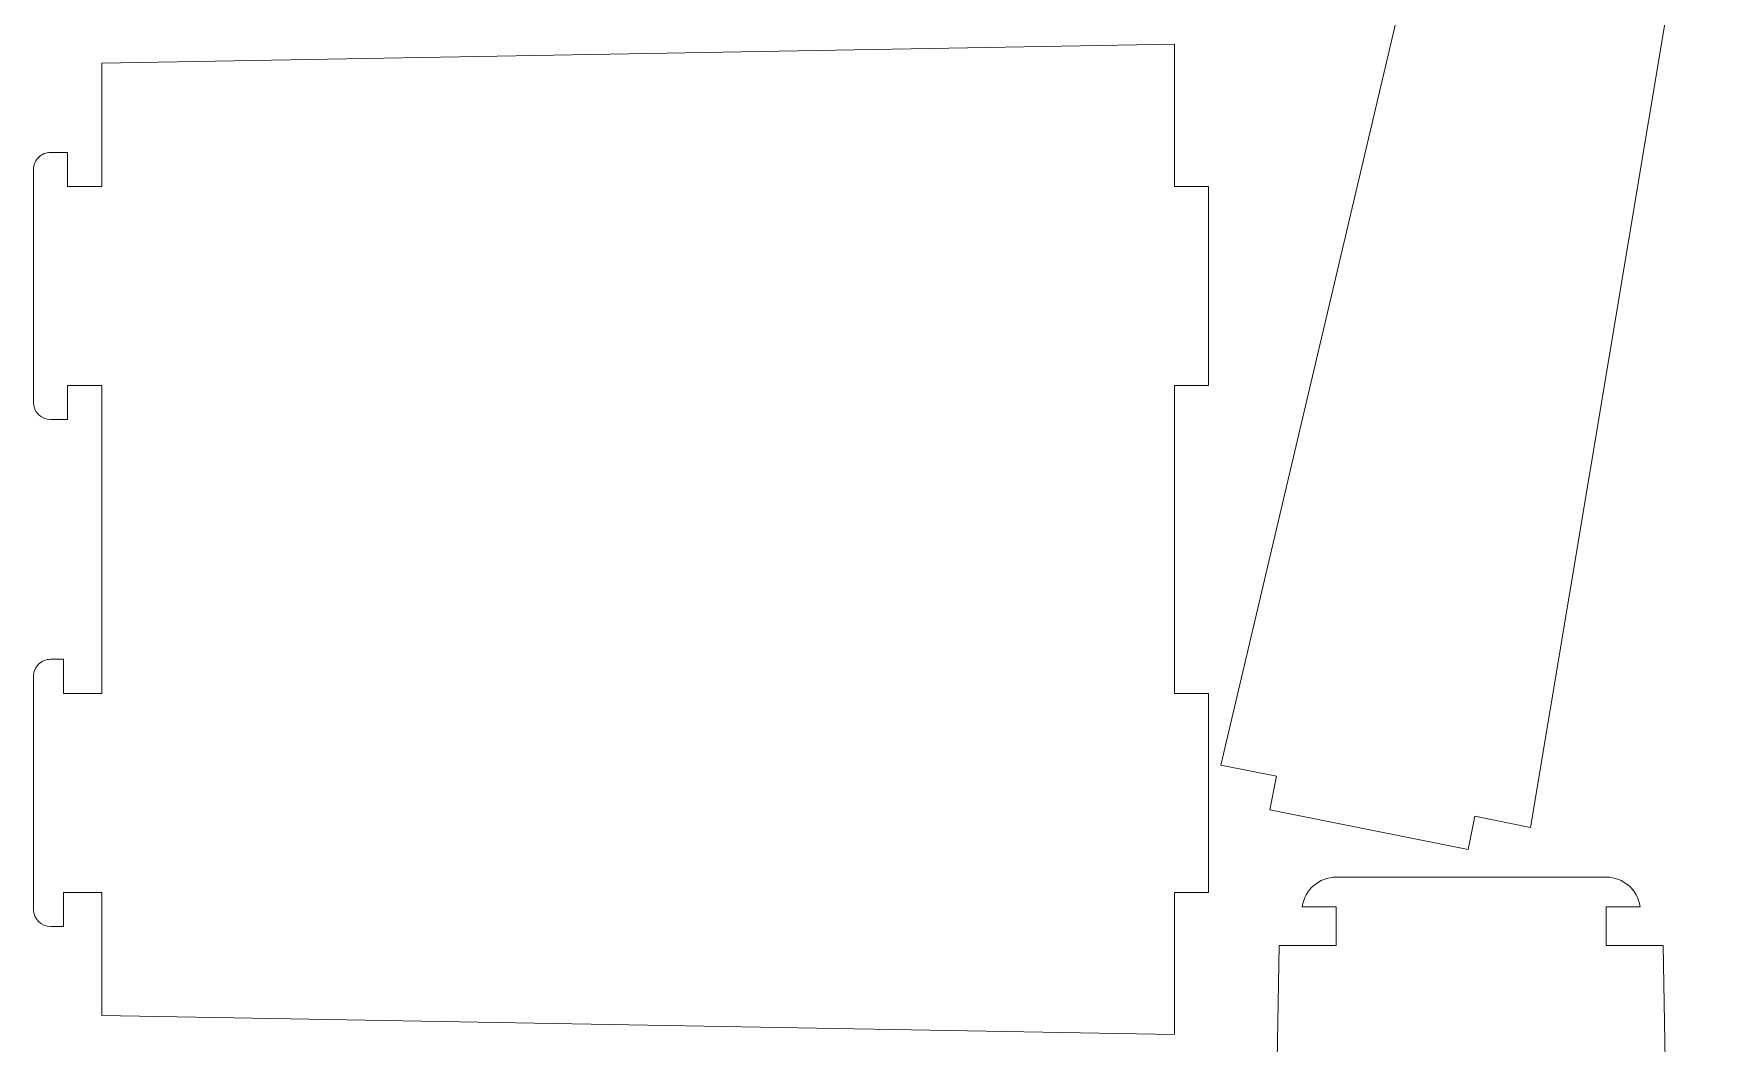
# Model space of a CAD drawing. Header units: centimetres. Extents: x -35.4 to 35.4, y -198.6 to -127.9.
# Drawn here: x 5.9 to 35.35, y -180.83 to -163.07 of the extents above; entities that cross this region are included whole.
import ezdxf

# ---------------------------------------------------------------- set-up
doc = ezdxf.new("R2010")
doc.units = ezdxf.units.CM
doc.header["$MEASUREMENT"] = 0
doc.layers.add('Camada 1', color=7, linetype='Continuous')

msp = doc.modelspace()

# ---------------------------------------------------------------- linework, layer by layer
at = {"layer": 'Camada 1', "color": 250, "lineweight": 20}
for points, knots in [([(26.78806, -175.93566), (26.78806, -175.93566), (31.12272, -157.54688), (31.12272, -157.54688), (31.12272, -157.54688), (31.12272, -157.54688), (32.10307, -157.74412), (32.10307, -157.74412), (32.10307, -157.74412), (32.10307, -157.74412), (32.23522, -157.08728), (32.23522, -157.08728), (32.23522, -157.08728), (32.23522, -157.08728), (31.64701, -156.96894), (31.64701, -156.96894), (31.64701, -156.96894), (31.64701, -156.96894), (31.69237, -156.74346), (31.69237, -156.74346), (31.69237, -156.74346), (31.70807, -156.66546), (31.75411, -156.59688), (31.82035, -156.55283), (31.82035, -156.55283), (31.88661, -156.50877), (31.96765, -156.49284), (32.04566, -156.50853), (32.04566, -156.50853), (32.04566, -156.50853), (34.90496, -157.0838), (34.90496, -157.0838), (34.90496, -157.0838), (34.98296, -157.09949), (35.05154, -157.14553), (35.09559, -157.21178), (35.09559, -157.21178), (35.13965, -157.27804), (35.15559, -157.35908), (35.13989, -157.43708), (35.13989, -157.43708), (35.13989, -157.43708), (35.09453, -157.66255), (35.09453, -157.66255), (35.09453, -157.66255), (35.09453, -157.66255), (34.50632, -157.54421), (34.50632, -157.54421), (34.50632, -157.54421), (34.50632, -157.54421), (34.37416, -158.20105), (34.37416, -158.20105), (34.37416, -158.20105), (34.37416, -158.20105), (35.35451, -158.39828), (35.35451, -158.39828), (35.35451, -158.39828), (35.35451, -158.39828), (32.24042, -177.03263), (32.24042, -177.03263), (32.24042, -177.03263), (32.24042, -177.03263), (31.26008, -176.8354), (31.26008, -176.8354), (31.26008, -176.8354), (31.26008, -176.8354), (31.14173, -177.4236), (31.14173, -177.4236), (31.14173, -177.4236), (31.14173, -177.4236), (27.65006, -176.72112), (27.65006, -176.72112), (27.65006, -176.72112), (27.65006, -176.72112), (27.76841, -176.1329), (27.76841, -176.1329), (27.76841, -176.1329), (27.76841, -176.1329), (26.78806, -175.93566), (26.78806, -175.93566)], [0, 0, 0, 0, 0.04761905, 0.04761905, 0.04761905, 0.04761905, 0.0952381, 0.0952381, 0.0952381, 0.0952381, 0.14285714, 0.14285714, 0.14285714, 0.14285714, 0.19047619, 0.19047619, 0.19047619, 0.19047619, 0.23809524, 0.23809524, 0.23809524, 0.23809524, 0.28571429, 0.28571429, 0.28571429, 0.28571429, 0.33333333, 0.33333333, 0.33333333, 0.33333333, 0.38095238, 0.38095238, 0.38095238, 0.38095238, 0.42857143, 0.42857143, 0.42857143, 0.42857143, 0.47619048, 0.47619048, 0.47619048, 0.47619048, 0.52380952, 0.52380952, 0.52380952, 0.52380952, 0.57142857, 0.57142857, 0.57142857, 0.57142857, 0.61904762, 0.61904762, 0.61904762, 0.61904762, 0.66666667, 0.66666667, 0.66666667, 0.66666667, 0.71428571, 0.71428571, 0.71428571, 0.71428571, 0.76190476, 0.76190476, 0.76190476, 0.76190476, 0.80952381, 0.80952381, 0.80952381, 0.80952381, 0.85714286, 0.85714286, 0.85714286, 0.85714286, 0.9047619, 0.9047619, 0.9047619, 0.9047619, 1, 1, 1, 1]), ([(7.09707, -165.75864), (7.09707, -165.75864), (6.49707, -165.75864), (6.49707, -165.75864), (6.49707, -165.75864), (6.49707, -165.75864), (6.49707, -165.15864), (6.49707, -165.15864), (6.49707, -165.15864), (6.49707, -165.15864), (6.19707, -165.15864), (6.19707, -165.15864), (6.19707, -165.15864), (6.11751, -165.15864), (6.0412, -165.19025), (5.98494, -165.24651), (5.98494, -165.24651), (5.92868, -165.30277), (5.89707, -165.37908), (5.89707, -165.45864), (5.89707, -165.45864), (5.89707, -165.45864), (5.89707, -169.55864), (5.89707, -169.55864), (5.89707, -169.55864), (5.89707, -169.72433), (6.03139, -169.85864), (6.19707, -169.85864), (6.19707, -169.85864), (6.19707, -169.85864), (6.49707, -169.85864), (6.49707, -169.85864), (6.49707, -169.85864), (6.49707, -169.85864), (6.49707, -169.25864), (6.49707, -169.25864), (6.49707, -169.25864), (6.49707, -169.25864), (7.09707, -169.25864), (7.09707, -169.25864), (7.09707, -169.25864), (7.09707, -169.25864), (7.09707, -174.67506), (7.09707, -174.67506), (7.09707, -174.67506), (7.09707, -174.67506), (6.42707, -174.67506), (6.42707, -174.67506), (6.42707, -174.67506), (6.42707, -174.67506), (6.42707, -174.07506), (6.42707, -174.07506), (6.42707, -174.07506), (6.42707, -174.07506), (6.19707, -174.07506), (6.19707, -174.07506), (6.19707, -174.07506), (6.11751, -174.07506), (6.0412, -174.10666), (5.98494, -174.16292), (5.98494, -174.16292), (5.92868, -174.21918), (5.89707, -174.29549), (5.89707, -174.37506), (5.89707, -174.37506), (5.89707, -174.37506), (5.89707, -178.47506), (5.89707, -178.47506), (5.89707, -178.47506), (5.89707, -178.64074), (6.03139, -178.77505), (6.19707, -178.77506), (6.19707, -178.77506), (6.19707, -178.77506), (6.42707, -178.77506), (6.42707, -178.77506), (6.42707, -178.77506), (6.42707, -178.77506), (6.42707, -178.17506), (6.42707, -178.17506), (6.42707, -178.17506), (6.42707, -178.17506), (7.09707, -178.17506), (7.09707, -178.17506), (7.09707, -178.17506), (7.09707, -178.17506), (7.09708, -180.34333), (7.09708, -180.34333), (7.09708, -180.34333), (7.09708, -180.34333), (25.97366, -180.67506), (25.97366, -180.67506), (25.97366, -180.67506), (25.97366, -180.67506), (25.97365, -178.17506), (25.97365, -178.17506), (25.97365, -178.17506), (25.97365, -178.17506), (26.57365, -178.17506), (26.57365, -178.17506), (26.57365, -178.17506), (26.57365, -178.17506), (26.57365, -174.67506), (26.57365, -174.67506), (26.57365, -174.67506), (26.57365, -174.67506), (25.97365, -174.67506), (25.97365, -174.67506), (25.97365, -174.67506), (25.97365, -174.67506), (25.97365, -169.25864), (25.97365, -169.25864), (25.97365, -169.25864), (25.97365, -169.25864), (26.57365, -169.25864), (26.57365, -169.25864), (26.57365, -169.25864), (26.57365, -169.25864), (26.57365, -165.75864), (26.57365, -165.75864), (26.57365, -165.75864), (26.57365, -165.75864), (25.97365, -165.75864), (25.97365, -165.75864), (25.97365, -165.75864), (25.97365, -165.75864), (25.97365, -163.25864), (25.97365, -163.25864), (25.97365, -163.25864), (25.97365, -163.25864), (7.09707, -163.59037), (7.09707, -163.59037), (7.09707, -163.59037), (7.09707, -163.59037), (7.09707, -165.75864), (7.09707, -165.75864)], [0, 0, 0, 0, 0.02857143, 0.02857143, 0.02857143, 0.02857143, 0.05714286, 0.05714286, 0.05714286, 0.05714286, 0.08571429, 0.08571429, 0.08571429, 0.08571429, 0.11428571, 0.11428571, 0.11428571, 0.11428571, 0.14285714, 0.14285714, 0.14285714, 0.14285714, 0.17142857, 0.17142857, 0.17142857, 0.17142857, 0.2, 0.2, 0.2, 0.2, 0.22857143, 0.22857143, 0.22857143, 0.22857143, 0.25714286, 0.25714286, 0.25714286, 0.25714286, 0.28571429, 0.28571429, 0.28571429, 0.28571429, 0.31428571, 0.31428571, 0.31428571, 0.31428571, 0.34285714, 0.34285714, 0.34285714, 0.34285714, 0.37142857, 0.37142857, 0.37142857, 0.37142857, 0.4, 0.4, 0.4, 0.4, 0.42857143, 0.42857143, 0.42857143, 0.42857143, 0.45714286, 0.45714286, 0.45714286, 0.45714286, 0.48571429, 0.48571429, 0.48571429, 0.48571429, 0.51428571, 0.51428571, 0.51428571, 0.51428571, 0.54285714, 0.54285714, 0.54285714, 0.54285714, 0.57142857, 0.57142857, 0.57142857, 0.57142857, 0.6, 0.6, 0.6, 0.6, 0.62857143, 0.62857143, 0.62857143, 0.62857143, 0.65714286, 0.65714286, 0.65714286, 0.65714286, 0.68571429, 0.68571429, 0.68571429, 0.68571429, 0.71428571, 0.71428571, 0.71428571, 0.71428571, 0.74285714, 0.74285714, 0.74285714, 0.74285714, 0.77142857, 0.77142857, 0.77142857, 0.77142857, 0.8, 0.8, 0.8, 0.8, 0.82857143, 0.82857143, 0.82857143, 0.82857143, 0.85714286, 0.85714286, 0.85714286, 0.85714286, 0.88571429, 0.88571429, 0.88571429, 0.88571429, 0.91428571, 0.91428571, 0.91428571, 0.91428571, 0.94285714, 0.94285714, 0.94285714, 0.94285714, 1, 1, 1, 1]), ([(34.90378, -197.97928), (34.90378, -197.97928), (34.57212, -179.10677), (34.57212, -179.10677), (34.57212, -179.10677), (34.57212, -179.10677), (33.57212, -179.10677), (33.57212, -179.10677), (33.57212, -179.10677), (33.57212, -179.10677), (33.57212, -178.42677), (33.57212, -178.42677), (33.57212, -178.42677), (33.57212, -178.42677), (34.16676, -178.42677), (34.16676, -178.42677), (34.16676, -178.42677), (34.1267, -178.129), (33.87257, -177.90678), (33.57212, -177.90678), (33.57212, -177.90678), (33.57212, -177.90678), (28.81918, -177.90678), (28.81918, -177.90678), (28.81918, -177.90678), (28.51873, -177.90678), (28.2646, -178.129), (28.22454, -178.42677), (28.22454, -178.42677), (28.22454, -178.42677), (28.81918, -178.42677), (28.81918, -178.42677), (28.81918, -178.42677), (28.81918, -178.42677), (28.81918, -179.10677), (28.81918, -179.10677), (28.81918, -179.10677), (28.81918, -179.10677), (27.81919, -179.10677), (27.81919, -179.10677), (27.81919, -179.10677), (27.81919, -179.10677), (27.48753, -197.97928), (27.48753, -197.97928), (27.48753, -197.97928), (27.48753, -197.97928), (28.81918, -197.97928), (28.81918, -197.97928), (28.81918, -197.97928), (28.81918, -197.97928), (28.81918, -198.57928), (28.81918, -198.57928), (28.81918, -198.57928), (28.81918, -198.57928), (33.57212, -198.57928), (33.57212, -198.57928), (33.57212, -198.57928), (33.57212, -198.57928), (33.57212, -197.97928), (33.57212, -197.97928), (33.57212, -197.97928), (33.57212, -197.97928), (34.90378, -197.97928), (34.90378, -197.97928)], [0, 0, 0, 0, 0.05882353, 0.05882353, 0.05882353, 0.05882353, 0.11764706, 0.11764706, 0.11764706, 0.11764706, 0.17647059, 0.17647059, 0.17647059, 0.17647059, 0.23529412, 0.23529412, 0.23529412, 0.23529412, 0.29411765, 0.29411765, 0.29411765, 0.29411765, 0.35294118, 0.35294118, 0.35294118, 0.35294118, 0.41176471, 0.41176471, 0.41176471, 0.41176471, 0.47058824, 0.47058824, 0.47058824, 0.47058824, 0.52941176, 0.52941176, 0.52941176, 0.52941176, 0.58823529, 0.58823529, 0.58823529, 0.58823529, 0.64705882, 0.64705882, 0.64705882, 0.64705882, 0.70588235, 0.70588235, 0.70588235, 0.70588235, 0.76470588, 0.76470588, 0.76470588, 0.76470588, 0.82352941, 0.82352941, 0.82352941, 0.82352941, 0.88235294, 0.88235294, 0.88235294, 0.88235294, 1, 1, 1, 1])]:
    msp.add_open_spline(points, degree=3, knots=knots, dxfattribs=at)

doc.saveas('drawing.dxf')
